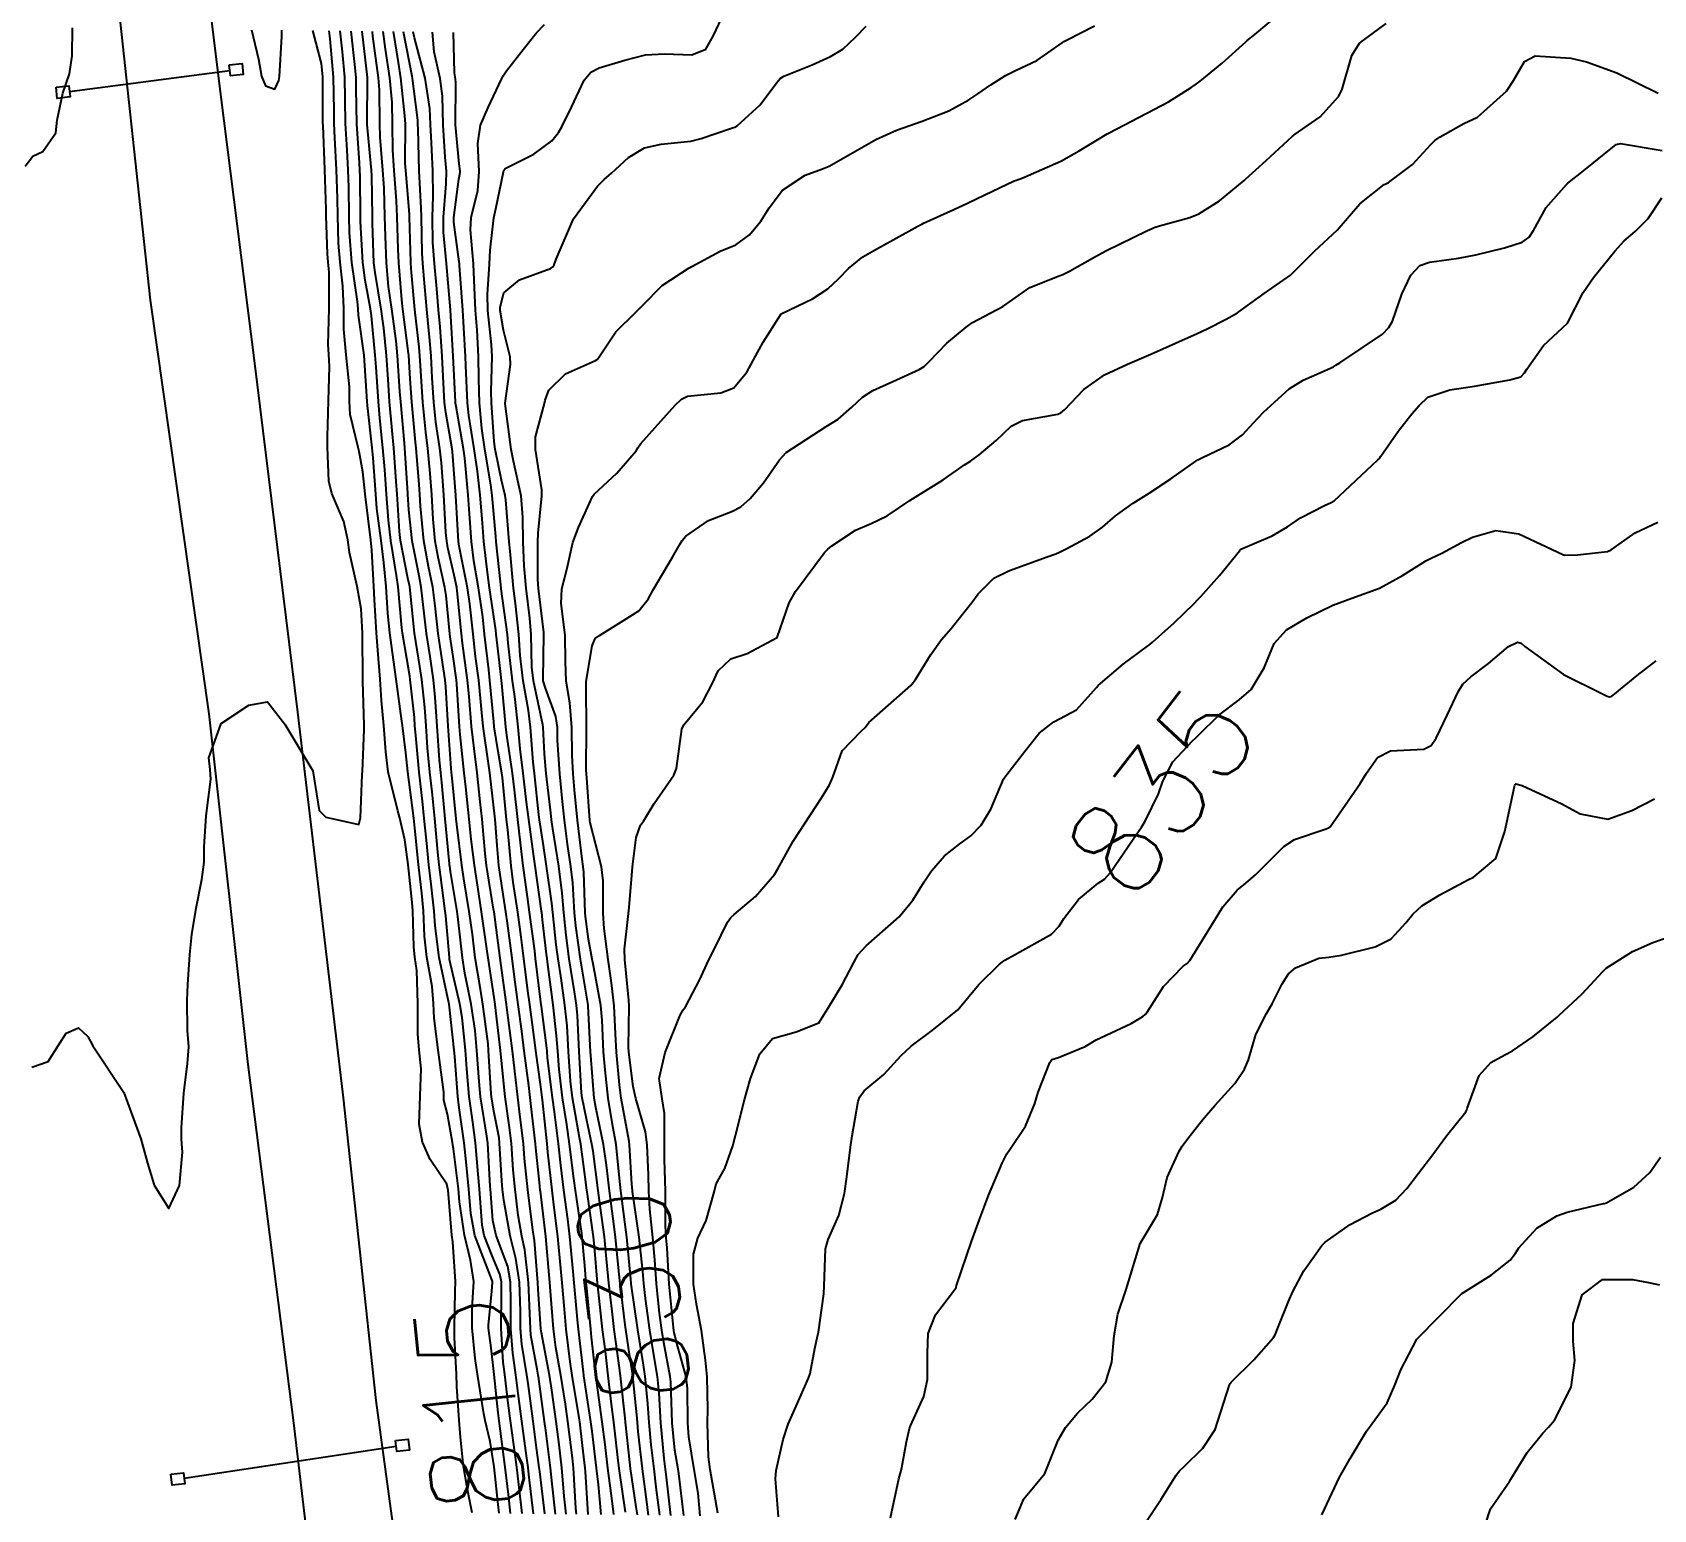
# Model space of a CAD drawing. Header units: metres. Extents: x 307586 to 320046, y 7427249 to 7434250.
# Drawn here: x 319367.6 to 319437.7, y 7427897.1 to 7427961 of the extents above; entities that cross this region are included whole.
import ezdxf
from ezdxf.enums import TextEntityAlignment as Align

# ---------------------------------------------------------------- set-up
doc = ezdxf.new("R2010")
doc.units = ezdxf.units.M
doc.header["$MEASUREMENT"] = 0
for name, color, linetype in [('Cotas', 45, 'Continuous'), ('Curvas de Nivel 1m', 11, 'Continuous'), ('Curvas de Nivel 5m', 15, 'Continuous'), ('Linha Férrea', 20, 'Continuous'), ('Portico', 45, 'Continuous')]:
    doc.layers.add(name, color=color, linetype=linetype)
doc.styles.add('Style-STANDARD', font='STANDARD.shx')

msp = doc.modelspace()

# ---------------------------------------------------------------- linework, layer by layer
at = {"layer": 'Curvas de Nivel 1m', "flags": 128}
for points, elevation in [([(319367.332, 7427955.208), (319367.657, 7427955.639), (319368.092, 7427955.832), (319368.657, 7427956.642), (319368.713, 7427957.194), (319368.958, 7427958.358), (319369.243, 7427959.189), (319369.364, 7427959.969), (319369.381, 7427961.188)], 813), ([(319367.619, 7427916.247), (319368.329, 7427916.486), (319368.776, 7427917.189), (319369.107, 7427917.717), (319369.641, 7427917.94), (319370.034, 7427917.571), (319370.257, 7427917.171), (319371.603, 7427915.15), (319372.326, 7427913.143), (319372.614, 7427912.093), (319372.901, 7427911.137), (319373.543, 7427910.13), (319373.997, 7427911.123), (319374.126, 7427912.57), (319374.089, 7427913.122), (319374.082, 7427913.617), (319374.192, 7427915.121), (319374.342, 7427916.4), (319374.399, 7427917.119), (319374.355, 7427917.834), (319374.332, 7427919.12), (319374.359, 7427919.815), (319374.446, 7427921.118), (319374.54, 7427921.972), (319374.721, 7427923.115), (319374.968, 7427924.364), (319375.065, 7427925.11), (319375.073, 7427925.77), (319375.153, 7427927.109), (319375.352, 7427928.689), (319375.335, 7427929.107), (319375.273, 7427929.615), (319375.803, 7427931.1), (319377.003, 7427931.896), (319377.813, 7427932.045), (319378.554, 7427931.072), (319379.773, 7427929.06), (319380.047, 7427927.346), (319380.335, 7427927.051), (319381.749, 7427926.738), (319381.819, 7427926.962), (319381.825, 7427927.029), (319381.9, 7427928.901), (319381.908, 7427929.029), (319381.981, 7427930.847), (319381.983, 7427931.028), (319381.925, 7427932.926), (319381.924, 7427933.029), (319381.912, 7427934.959), (319381.913, 7427935.029), (319381.858, 7427936.055), (319381.713, 7427936.874), (319381.681, 7427937.033), (319381.352, 7427938.502), (319381.274, 7427939.039), (319381.108, 7427939.839), (319380.588, 7427941.05), (319380.462, 7427941.585), (319380.404, 7427943.053), (319380.396, 7427943.502), (319380.441, 7427945.053), (319380.492, 7427946.545), (319380.46, 7427947.053), (319380.435, 7427947.492), (319380.475, 7427949.053), (319380.469, 7427950.621), (319380.432, 7427951.054), (319380.403, 7427951.411), (319380.348, 7427953.056), (319380.34, 7427953.33), (319380.287, 7427955.057), (319380.208, 7427956.962), (319380.201, 7427957.059), (319380.202, 7427957.147), (319380.201, 7427959.059), (319380.142, 7427959.646), (319379.769, 7427961.064)], 814), ([(319377.122, 7427961.096), (319377.414, 7427959.821), (319377.543, 7427959.089), (319377.715, 7427958.671), (319378.127, 7427958.529), (319378.297, 7427958.912), (319378.325, 7427959.078), (319378.422, 7427960.815), (319378.425, 7427961.077)], 813), ([(319387.817, 7427896.954), (319387.773, 7427897.331), (319387.601, 7427898.957), (319387.429, 7427900.051), (319387.219, 7427900.962), (319387.16, 7427901.249), (319386.881, 7427902.966), (319386.79, 7427903.646), (319386.66, 7427904.968), (319386.654, 7427905.81), (319386.725, 7427906.968), (319386.59, 7427907.901), (319386.318, 7427908.972), (319386.108, 7427910.421), (319386.059, 7427910.975), (319385.848, 7427912.71), (319385.811, 7427912.978), (319385.595, 7427914.212), (319385.437, 7427914.818), (319385.43, 7427914.983), (319385.426, 7427915.162), (319385.193, 7427916.987), (319385.012, 7427918.355), (319384.987, 7427918.99), (319384.924, 7427919.731), (319384.702, 7427920.995), (319384.6, 7427921.904), (319384.548, 7427922.997), (319384.477, 7427923.765), (319384.337, 7427925.001), (319384.174, 7427926.576), (319384.132, 7427927.004), (319384.095, 7427927.344), (319383.879, 7427929.008), (319383.785, 7427929.83), (319383.645, 7427931.012), (319383.618, 7427931.198), (319383.371, 7427933.015), (319383.3, 7427933.543), (319383.099, 7427935.017), (319383.015, 7427935.859), (319382.935, 7427937.019), (319382.843, 7427938.061), (319382.715, 7427939.022), (319382.541, 7427940.397), (319382.486, 7427941.024), (319382.374, 7427942.59), (319382.336, 7427943.026), (319382.133, 7427944.857), (319382.119, 7427945.028), (319381.993, 7427947.03), (319381.741, 7427948.764), (319381.728, 7427949.034), (319381.705, 7427949.347), (319381.454, 7427951.039), (319381.356, 7427952.34), (319381.337, 7427953.041), (319381.317, 7427954.283), (319381.298, 7427955.042), (319381.25, 7427955.888), (319381.182, 7427957.044), (319381.166, 7427958.087), (319381.148, 7427959.045), (319381.048, 7427960.148), (319380.952, 7427961.048)], 816), ([(319388.312, 7427896.946), (319388.221, 7427897.768), (319388.087, 7427898.95), (319387.886, 7427900.504), (319387.824, 7427900.954), (319387.783, 7427901.291), (319387.601, 7427902.958), (319387.587, 7427903.081), (319387.474, 7427904.107), (319387.367, 7427904.961), (319387.363, 7427905.083), (319387.507, 7427906.552), (319387.535, 7427906.938), (319387.535, 7427906.96), (319387.532, 7427906.978), (319387.514, 7427907.023), (319386.777, 7427908.968), (319386.599, 7427909.918), (319386.513, 7427910.97), (319386.393, 7427912.154), (319386.305, 7427912.973), (319386.096, 7427914.477), (319386.034, 7427914.976), (319385.9, 7427916.706), (319385.88, 7427916.978), (319385.664, 7427918.969), (319385.653, 7427919.018), (319385.226, 7427920.987), (319385.061, 7427922.354), (319385.011, 7427922.99), (319384.881, 7427924.159), (319384.783, 7427924.994), (319384.675, 7427926.06), (319384.582, 7427926.998), (319384.505, 7427927.743), (319384.358, 7427929.001), (319384.215, 7427930.586), (319384.184, 7427931.004), (319384.157, 7427931.355), (319383.981, 7427933.008), (319383.962, 7427933.145), (319383.832, 7427933.914), (319383.644, 7427935.012), (319383.617, 7427935.242), (319383.454, 7427937.014), (319383.39, 7427937.503), (319383.144, 7427939.017), (319383.032, 7427939.893), (319382.947, 7427941.02), (319382.876, 7427942.078), (319382.799, 7427943.021), (319382.667, 7427944.311), (319382.604, 7427945.024), (319382.505, 7427946.505), (319382.465, 7427947.025), (319382.304, 7427948.733), (319382.261, 7427949.028), (319382.032, 7427950.274), (319381.928, 7427951.032), (319381.832, 7427952.805), (319381.828, 7427953.034), (319381.807, 7427954.761), (319381.803, 7427955.034), (319381.782, 7427955.34), (319381.672, 7427957.037), (319381.647, 7427958.556), (319381.638, 7427959.037), (319381.586, 7427959.593), (319381.428, 7427961.041)], 817), ([(319388.811, 7427896.939), (319388.667, 7427898.203), (319388.581, 7427898.942), (319388.455, 7427899.917), (319388.312, 7427900.947), (319388.219, 7427901.716), (319388.067, 7427902.951), (319388, 7427903.484), (319387.907, 7427904.954), (319387.928, 7427906.533), (319387.927, 7427906.954), (319387.859, 7427907.297), (319387.524, 7427908.086), (319387.177, 7427908.964), (319387.094, 7427909.41), (319386.975, 7427910.966), (319386.921, 7427911.615), (319386.806, 7427912.968), (319386.69, 7427913.871), (319386.532, 7427914.971), (319386.428, 7427916.165), (319386.367, 7427916.973), (319386.225, 7427918.397), (319386.129, 7427918.975), (319385.682, 7427920.904), (319385.669, 7427920.98), (319385.511, 7427922.793), (319385.491, 7427922.983), (319385.284, 7427924.552), (319385.229, 7427924.987), (319385.175, 7427925.544), (319385.035, 7427926.991), (319384.92, 7427928.148), (319384.828, 7427928.994), (319384.73, 7427930.055), (319384.665, 7427930.997), (319384.603, 7427931.79), (319384.477, 7427933), (319384.395, 7427933.568), (319384.169, 7427935.005), (319384.135, 7427935.293), (319383.955, 7427937.009), (319383.944, 7427937.08), (319383.877, 7427937.384), (319383.562, 7427939.013), (319383.514, 7427939.398), (319383.411, 7427941.015), (319383.375, 7427941.569), (319383.269, 7427943.017), (319383.202, 7427943.766), (319383.088, 7427945.019), (319383.02, 7427945.977), (319382.946, 7427947.02), (319382.835, 7427948.192), (319382.721, 7427949.023), (319382.455, 7427950.607), (319382.41, 7427951.026), (319382.351, 7427952.736), (319382.345, 7427953.027), (319382.315, 7427954.794), (319382.3, 7427955.028), (319382.113, 7427957.008), (319382.111, 7427957.03), (319382.131, 7427959.028), (319381.905, 7427961.034)], 818), ([(319389.31, 7427896.931), (319389.108, 7427898.632), (319389.073, 7427898.935), (319389.019, 7427899.336), (319388.8, 7427900.94), (319388.65, 7427902.137), (319388.541, 7427902.944), (319388.407, 7427903.881), (319388.328, 7427904.947), (319388.333, 7427906.115), (319388.317, 7427906.948), (319388.191, 7427907.621), (319387.689, 7427908.958), (319387.543, 7427909.618), (319387.446, 7427910.961), (319387.438, 7427911.087), (319387.326, 7427912.963), (319387.293, 7427913.255), (319387.019, 7427914.966), (319386.953, 7427915.627), (319386.864, 7427916.968), (319386.784, 7427917.826), (319386.614, 7427918.97), (319386.342, 7427920.304), (319386.232, 7427920.975), (319386.047, 7427922.629), (319386.001, 7427922.977), (319385.72, 7427924.696), (319385.685, 7427924.943), (319385.678, 7427924.981), (319385.676, 7427925.029), (319385.488, 7427926.984), (319385.338, 7427928.556), (319385.296, 7427928.987), (319385.245, 7427929.524), (319385.141, 7427930.99), (319385.059, 7427932.235), (319384.98, 7427932.993), (319384.833, 7427933.995), (319384.685, 7427934.997), (319384.598, 7427935.743), (319384.45, 7427937.001), (319384.359, 7427937.484), (319384.06, 7427939.007), (319383.913, 7427940.343), (319383.876, 7427941.01), (319383.871, 7427941.063), (319383.744, 7427943.012), (319383.729, 7427943.228), (319383.565, 7427945.014), (319383.533, 7427945.451), (319383.427, 7427947.016), (319383.367, 7427947.649), (319383.186, 7427949.018), (319383.044, 7427950.004), (319382.949, 7427951.021), (319382.903, 7427952.173), (319382.882, 7427953.022), (319382.845, 7427954.252), (319382.791, 7427955.023), (319382.678, 7427956.45), (319382.659, 7427957.025), (319382.65, 7427958.503), (319382.608, 7427959.025), (319382.361, 7427960.827), (319382.343, 7427961.028)], 819), ([(319390.265, 7427896.921), (319390.11, 7427898.219), (319390.038, 7427898.924), (319389.835, 7427900.528), (319389.782, 7427900.927), (319389.524, 7427902.868), (319389.514, 7427902.929), (319389.465, 7427903.183), (319389.198, 7427904.652), (319389.171, 7427904.935), (319389.166, 7427905.257), (319389.097, 7427906.936), (319388.934, 7427908.346), (319388.806, 7427908.941), (319388.643, 7427909.847), (319388.519, 7427910.946), (319388.434, 7427911.81), (319388.353, 7427912.948), (319388.271, 7427913.631), (319388.079, 7427914.953), (319387.907, 7427916.678), (319387.883, 7427916.958), (319387.653, 7427918.94), (319387.646, 7427918.96), (319387.341, 7427920.963), (319387.286, 7427921.365), (319387.065, 7427922.966), (319386.944, 7427923.735), (319386.751, 7427924.97), (319386.609, 7427926.102), (319386.524, 7427926.972), (319386.382, 7427928.358), (319386.317, 7427928.975), (319386.144, 7427930.631), (319386.111, 7427930.977), (319385.998, 7427932.802), (319385.983, 7427932.978), (319385.833, 7427933.993), (319385.704, 7427934.844), (319385.685, 7427934.982), (319385.526, 7427936.643), (319385.472, 7427936.986), (319385.19, 7427938.295), (319385.063, 7427938.992), (319384.97, 7427939.931), (319384.908, 7427940.995), (319384.844, 7427941.908), (319384.74, 7427942.998), (319384.653, 7427943.703), (319384.523, 7427945.002), (319384.418, 7427946.572), (319384.395, 7427947.004), (319384.364, 7427947.372), (319384.18, 7427949.007), (319384.037, 7427950.599), (319384.006, 7427951.01), (319384.003, 7427951.051), (319383.953, 7427953.011), (319383.946, 7427953.13), (319383.782, 7427955.013), (319383.764, 7427955.337), (319383.767, 7427957.013), (319383.748, 7427957.382), (319383.578, 7427959.016), (319383.477, 7427959.683), (319383.26, 7427961.019)], 821), ([(319390.722, 7427896.917), (319390.628, 7427897.69), (319390.526, 7427898.919), (319390.415, 7427899.933), (319390.286, 7427900.922), (319390.104, 7427902.276), (319389.998, 7427902.925), (319389.649, 7427904.76), (319389.628, 7427904.929), (319389.509, 7427906.644), (319389.494, 7427906.93), (319389.352, 7427908.754), (319389.321, 7427908.933), (319389.273, 7427909.198), (319389.063, 7427910.937), (319388.924, 7427912.288), (319388.868, 7427912.941), (319388.737, 7427914.085), (319388.623, 7427914.945), (319388.497, 7427916.07), (319388.397, 7427916.952), (319388.219, 7427918.382), (319388.146, 7427918.955), (319387.901, 7427920.737), (319387.872, 7427920.958), (319387.696, 7427922.288), (319387.603, 7427922.961), (319387.585, 7427923.08), (319387.278, 7427924.964), (319387.217, 7427925.479), (319387.083, 7427926.967), (319387.008, 7427927.72), (319386.874, 7427928.969), (319386.744, 7427930.015), (319386.633, 7427930.972), (319386.523, 7427932.265), (319386.456, 7427932.974), (319386.236, 7427934.579), (319386.19, 7427934.977), (319386.009, 7427936.841), (319385.989, 7427936.979), (319385.878, 7427937.509), (319385.609, 7427938.704), (319385.559, 7427938.985), (319385.521, 7427939.364), (319385.424, 7427940.987), (319385.328, 7427942.38), (319385.26, 7427942.99), (319385.089, 7427944.127), (319384.996, 7427944.995), (319384.926, 7427946.048), (319384.877, 7427946.997), (319384.817, 7427947.813), (319384.695, 7427949), (319384.568, 7427950.469), (319384.521, 7427951.003), (319384.49, 7427951.446), (319384.462, 7427953.004), (319384.452, 7427953.389), (319384.368, 7427955.006), (319384.319, 7427956.798), (319384.312, 7427957.007), (319384.3, 7427957.192), (319384.128, 7427958.541), (319384.07, 7427959.011), (319384.058, 7427959.087), (319383.69, 7427961.015)], 822), ([(319391.169, 7427896.912), (319391.138, 7427897.17), (319391.03, 7427898.914), (319390.988, 7427899.345), (319390.796, 7427900.916), (319390.692, 7427901.676), (319390.486, 7427902.92), (319390.277, 7427904.12), (319390.176, 7427904.923), (319390.06, 7427906.369), (319390.014, 7427906.925), (319389.872, 7427908.584), (319389.837, 7427908.927), (319389.607, 7427910.885), (319389.598, 7427910.93), (319389.566, 7427911.256), (319389.406, 7427912.757), (319389.389, 7427912.933), (319389.209, 7427914.546), (319389.162, 7427914.937), (319389.099, 7427915.449), (319388.906, 7427916.947), (319388.797, 7427917.793), (319388.645, 7427918.95), (319388.484, 7427920.139), (319388.379, 7427920.953), (319388.185, 7427922.468), (319388.116, 7427922.956), (319387.817, 7427924.864), (319387.803, 7427924.959), (319387.736, 7427925.822), (319387.645, 7427926.961), (319387.632, 7427927.084), (319387.423, 7427928.964), (319387.368, 7427929.375), (319387.132, 7427930.967), (319387.054, 7427931.724), (319386.937, 7427932.969), (319386.807, 7427933.996), (319386.694, 7427934.971), (319386.555, 7427936.28), (319386.449, 7427936.974), (319386.097, 7427938.771), (319386.069, 7427938.978), (319385.956, 7427940.946), (319385.952, 7427940.98), (319385.927, 7427941.339), (319385.812, 7427942.853), (319385.796, 7427942.982), (319385.519, 7427944.547), (319385.463, 7427944.987), (319385.432, 7427945.527), (319385.358, 7427946.99), (319385.274, 7427948.259), (319385.206, 7427948.992), (319385.128, 7427949.892), (319385.034, 7427950.995), (319384.957, 7427951.901), (319384.946, 7427952.997), (319384.973, 7427953.898), (319384.953, 7427954.997), (319384.893, 7427956.207), (319384.855, 7427956.999), (319384.819, 7427957.698), (319384.625, 7427959.003), (319384.159, 7427960.75), (319384.101, 7427961.011)], 823), ([(319391.676, 7427896.907), (319391.557, 7427898.763), (319391.542, 7427898.909), (319391.427, 7427899.882), (319391.304, 7427900.911), (319391.28, 7427901.076), (319390.981, 7427902.915), (319390.886, 7427903.499), (319390.722, 7427904.918), (319390.642, 7427905.772), (319390.544, 7427906.92), (319390.447, 7427907.997), (319390.359, 7427908.922), (319390.193, 7427910.284), (319390.115, 7427910.924), (319389.934, 7427912.572), (319389.893, 7427912.927), (319389.699, 7427914.832), (319389.687, 7427914.929), (319389.611, 7427915.501), (319389.414, 7427916.942), (319389.378, 7427917.2), (319389.145, 7427918.945), (319389.065, 7427919.543), (319388.889, 7427920.948), (319388.771, 7427921.87), (319388.625, 7427922.951), (319388.431, 7427924.238), (319388.337, 7427924.954), (319388.191, 7427926.511), (319388.146, 7427926.956), (319387.962, 7427928.767), (319387.938, 7427928.958), (319387.787, 7427929.893), (319387.614, 7427930.962), (319387.588, 7427931.18), (319387.423, 7427932.964), (319387.373, 7427933.419), (319387.195, 7427934.966), (319387.11, 7427935.711), (319386.924, 7427936.969), (319386.726, 7427938.13), (319386.621, 7427938.973), (319386.523, 7427940.364), (319386.48, 7427940.974), (319386.333, 7427942.582), (319386.28, 7427942.977), (319385.961, 7427944.808), (319385.937, 7427944.955), (319385.934, 7427944.98), (319385.932, 7427945.012), (319385.838, 7427946.982), (319385.739, 7427948.713), (319385.714, 7427948.984), (319385.689, 7427949.314), (319385.547, 7427950.987), (319385.413, 7427952.346), (319385.414, 7427952.99), (319385.528, 7427954.439), (319385.539, 7427954.988), (319385.494, 7427955.587), (319385.395, 7427956.991), (319385.367, 7427958.233), (319385.276, 7427958.993), (319385.009, 7427960.138), (319384.936, 7427960.998)], 824), ([(319392.78, 7427896.896), (319392.691, 7427897.606), (319392.523, 7427898.899), (319392.4, 7427899.928), (319392.281, 7427900.902), (319392.091, 7427902.269), (319392.008, 7427902.905), (319391.819, 7427904.567), (319391.78, 7427904.907), (319391.594, 7427906.827), (319391.586, 7427906.909), (319391.521, 7427907.673), (319391.409, 7427908.911), (319391.393, 7427909.053), (319391.123, 7427910.914), (319391.055, 7427911.428), (319390.871, 7427912.917), (319390.753, 7427913.757), (319390.567, 7427914.92), (319390.413, 7427916.137), (319390.359, 7427916.929), (319390.309, 7427917.599), (319390.156, 7427918.932), (319389.932, 7427920.684), (319389.892, 7427920.937), (319389.87, 7427921.122), (319389.7, 7427922.619), (319389.661, 7427922.94), (319389.655, 7427922.989), (319389.373, 7427924.943), (319389.316, 7427925.357), (319389.101, 7427926.947), (319389.012, 7427927.696), (319388.865, 7427928.949), (319388.736, 7427930.004), (319388.644, 7427930.952), (319388.494, 7427932.276), (319388.399, 7427932.954), (319388.216, 7427934.579), (319388.178, 7427934.957), (319387.909, 7427936.923), (319387.907, 7427936.96), (319387.876, 7427937.23), (319387.698, 7427938.962), (319387.677, 7427939.181), (319387.522, 7427940.964), (319387.465, 7427941.427), (319387.2, 7427942.967), (319387.069, 7427943.851), (319386.973, 7427944.97), (319386.942, 7427946.007), (319386.93, 7427946.971), (319386.873, 7427948.103), (319386.793, 7427948.972), (319386.741, 7427950.265), (319386.718, 7427950.973), (319386.588, 7427952.445), (319386.612, 7427952.975), (319386.898, 7427954.148), (319386.962, 7427954.971), (319386.898, 7427956.175), (319387.015, 7427956.971), (319387.347, 7427957.742), (319387.918, 7427958.962), (319387.989, 7427959.107), (319388.138, 7427959.323), (319388.856, 7427960.25), (319389.424, 7427960.947), (319389.786, 7427961.324)], 826), ([(319393.291, 7427896.994), (319393.006, 7427898.894), (319392.949, 7427899.365), (319392.781, 7427900.897), (319392.685, 7427901.664), (319392.541, 7427902.899), (319392.414, 7427903.96), (319392.296, 7427904.902), (319392.148, 7427906.259), (319392.081, 7427906.904), (319391.939, 7427908.495), (319391.895, 7427908.906), (319391.623, 7427910.848), (319391.616, 7427910.909), (319391.566, 7427911.266), (319391.351, 7427912.912), (319391.303, 7427913.195), (319390.993, 7427914.916), (319390.903, 7427915.632), (319390.823, 7427916.922), (319390.756, 7427918.035), (319390.66, 7427918.925), (319390.504, 7427920.093), (319390.373, 7427920.93), (319390.294, 7427921.536), (319390.146, 7427922.933), (319390.104, 7427923.331), (319389.875, 7427924.938), (319389.736, 7427925.826), (319389.568, 7427926.942), (319389.541, 7427927.156), (319389.344, 7427928.944), (319389.293, 7427929.432), (319389.18, 7427930.946), (319389.088, 7427931.669), (319388.859, 7427932.95), (319388.737, 7427934.048), (319388.678, 7427934.952), (319388.529, 7427936.287), (319388.447, 7427936.954), (319388.295, 7427938.55), (319388.26, 7427938.956), (319388.106, 7427940.772), (319388.079, 7427940.958), (319387.93, 7427941.623), (319387.657, 7427942.963), (319387.609, 7427943.3), (319387.49, 7427944.965), (319387.478, 7427945.457), (319387.514, 7427946.965), (319387.49, 7427947.474), (319387.337, 7427948.967), (319387.324, 7427949.666), (319387.411, 7427950.966), (319387.44, 7427951.575), (319387.588, 7427952.965), (319387.672, 7427953.359), (319388.017, 7427954.961), (319388.031, 7427955.013), (319388.085, 7427955.102), (319389.329, 7427955.713), (319390.103, 7427956.294), (319390.387, 7427956.657), (319390.542, 7427956.934), (319390.947, 7427957.754), (319391.501, 7427958.919), (319391.787, 7427959.266), (319392.141, 7427959.457), (319393.263, 7427959.781), (319394.15, 7427960.015), (319394.965, 7427960.064), (319396.15, 7427960.015), (319396.753, 7427960.255), (319397.095, 7427960.851), (319397.435, 7427961.583)], 827), ([(319393.797, 7427896.884), (319393.748, 7427897.237), (319393.504, 7427898.889), (319393.423, 7427899.571), (319393.288, 7427900.892), (319393.269, 7427901.067), (319393.072, 7427902.894), (319393.015, 7427903.347), (319392.802, 7427904.897), (319392.703, 7427905.689), (319392.57, 7427906.899), (319392.466, 7427907.958), (319392.372, 7427908.902), (319392.191, 7427910.266), (319392.107, 7427910.905), (319391.883, 7427912.604), (319391.834, 7427912.907), (319391.594, 7427914.005), (319391.409, 7427914.912), (319391.381, 7427915.138), (319391.289, 7427916.915), (319391.207, 7427918.475), (319391.166, 7427918.917), (319391.082, 7427919.498), (319390.855, 7427920.922), (319390.714, 7427921.945), (319390.618, 7427922.926), (319390.55, 7427923.766), (319390.401, 7427924.93), (319390.14, 7427926.541), (319390.088, 7427926.935), (319390.055, 7427927.235), (319389.857, 7427928.939), (319389.786, 7427929.792), (319389.72, 7427930.941), (319389.707, 7427931.038), (319389.305, 7427932.945), (319389.237, 7427933.537), (319389.201, 7427934.946), (319389.143, 7427935.658), (319388.984, 7427936.949), (319388.907, 7427937.925), (319388.861, 7427938.95), (319388.841, 7427940.019), (319388.78, 7427940.951), (319388.449, 7427942.444), (319388.337, 7427942.956), (319388.092, 7427944.828), (319388.087, 7427944.959), (319388.315, 7427946.63), (319388.299, 7427946.957), (319388.004, 7427948.108), (319387.869, 7427948.961), (319387.869, 7427949.108), (319388.024, 7427949.723), (319388.698, 7427950.289), (319390.04, 7427950.774), (319390.137, 7427950.843), (319390.199, 7427950.938), (319390.282, 7427951.173), (319391.038, 7427952.925), (319392.077, 7427954.336), (319392.368, 7427954.619), (319392.678, 7427954.904), (319393.412, 7427955.578), (319394.1, 7427956), (319394.824, 7427956.157), (319396.104, 7427956.283), (319396.559, 7427956.403), (319397.867, 7427956.842), (319398.05, 7427956.904), (319398.114, 7427956.939), (319399.106, 7427957.847), (319399.831, 7427958.823), (319399.967, 7427958.99), (319400.137, 7427959.086), (319401.357, 7427959.589), (319402.15, 7427959.944), (319402.684, 7427960.256), (319403.23, 7427960.779), (319403.69, 7427961.252)], 828), ([(319394.284, 7427896.877), (319394.18, 7427897.657), (319394.019, 7427898.881), (319393.831, 7427900.491), (319393.799, 7427900.885), (319393.77, 7427901.209), (319393.603, 7427902.888), (319393.588, 7427903.012), (319393.471, 7427903.734), (319393.299, 7427904.892), (319393.27, 7427905.108), (319393.053, 7427906.895), (319392.998, 7427907.416), (319392.854, 7427908.897), (319392.755, 7427909.687), (319392.595, 7427910.9), (319392.463, 7427912.012), (319392.339, 7427912.902), (319392, 7427914.505), (319391.931, 7427914.907), (319391.786, 7427916.753), (319391.777, 7427916.909), (319391.675, 7427918.887), (319391.673, 7427918.91), (319391.654, 7427919.013), (319391.336, 7427920.915), (319391.132, 7427922.353), (319391.08, 7427922.919), (319391.008, 7427924.212), (319390.926, 7427924.922), (319390.779, 7427925.883), (319390.648, 7427926.927), (319390.565, 7427927.732), (319390.447, 7427928.93), (319390.349, 7427930.377), (319390.339, 7427930.932), (319390.279, 7427931.404), (319389.82, 7427932.626), (319389.732, 7427932.941), (319389.721, 7427933.044), (319389.751, 7427934.941), (319389.748, 7427935.037), (319389.519, 7427936.944), (319389.498, 7427937.322), (319389.488, 7427938.944), (319389.508, 7427939.335), (319389.663, 7427940.943), (319389.661, 7427941.207), (319389.396, 7427942.945), (319389.4, 7427943.494), (319389.776, 7427944.942), (319389.819, 7427945.087), (319389.972, 7427945.515), (319390.685, 7427946.227), (319391.991, 7427946.793), (319392.062, 7427946.839), (319392.117, 7427946.909), (319392.87, 7427948.036), (319393.731, 7427948.893), (319393.878, 7427949.028), (319394.017, 7427949.182), (319394.866, 7427950.041), (319396.042, 7427950.798), (319396.084, 7427950.817), (319396.157, 7427950.859), (319397.374, 7427951.522), (319398.052, 7427951.795), (319398.652, 7427952.239), (319399.133, 7427952.829), (319399.496, 7427953.399), (319400.076, 7427954.165), (319401.052, 7427954.805), (319401.796, 7427955.086), (319402.089, 7427955.208), (319403.105, 7427955.772), (319404.107, 7427956.354), (319405.002, 7427956.757), (319406.117, 7427957.142), (319407.259, 7427957.591), (319408.126, 7427958.07), (319408.514, 7427958.331), (319409.078, 7427958.711), (319409.718, 7427959.125), (319410.142, 7427959.333), (319411.063, 7427959.772), (319412.161, 7427960.533), (319412.24, 7427960.591), (319412.375, 7427960.668), (319413.56, 7427961.265)], 829), ([(319395.246, 7427896.862), (319395.059, 7427898.515), (319395.016, 7427898.866), (319394.962, 7427899.324), (319394.812, 7427900.869), (319394.738, 7427902.153), (319394.668, 7427902.872), (319394.495, 7427903.896), (319394.336, 7427904.877), (319394.145, 7427906.239), (319394.08, 7427906.881), (319394.037, 7427907.401), (319393.873, 7427908.885), (319393.585, 7427910.867), (319393.584, 7427910.89), (319393.583, 7427910.909), (319393.566, 7427911.181), (319393.459, 7427912.891), (319393.441, 7427913.034), (319393.101, 7427914.895), (319393.025, 7427915.483), (319392.889, 7427916.897), (319392.853, 7427917.685), (319392.801, 7427918.899), (319392.684, 7427919.883), (319392.529, 7427920.902), (319392.357, 7427922.243), (319392.326, 7427922.904), (319392.318, 7427924.303), (319392.253, 7427924.905), (319391.751, 7427926.803), (319391.737, 7427926.91), (319391.609, 7427928.75), (319391.595, 7427928.913), (319391.587, 7427929.102), (319391.602, 7427930.913), (319391.579, 7427932.673), (319391.586, 7427932.914), (319391.838, 7427934.454), (319391.969, 7427934.782), (319392.165, 7427934.907), (319393.195, 7427935.554), (319393.859, 7427935.97), (319394.267, 7427936.484), (319394.479, 7427936.881), (319395.32, 7427938.301), (319395.648, 7427938.864), (319395.742, 7427939.016), (319395.898, 7427939.198), (319396.88, 7427939.878), (319397.915, 7427940.28), (319398.278, 7427940.476), (319398.67, 7427940.833), (319399.25, 7427941.507), (319399.94, 7427942.505), (319400.225, 7427942.816), (319401.954, 7427943.941), (319402.479, 7427944.264), (319403.076, 7427944.779), (319403.537, 7427945.207), (319403.974, 7427945.499), (319404.841, 7427945.896), (319405.988, 7427946.402), (319406.193, 7427946.535), (319406.406, 7427946.736), (319407.184, 7427947.546), (319408.008, 7427948.243), (319408.292, 7427948.436), (319408.806, 7427948.712), (319409.596, 7427949.128), (319410.024, 7427949.442), (319410.769, 7427949.952), (319412.04, 7427950.463), (319412.188, 7427950.521), (319412.478, 7427950.666), (319413.477, 7427951.228), (319414.052, 7427951.534), (319415.851, 7427952.414), (319416.062, 7427952.512), (319416.138, 7427952.543), (319416.379, 7427952.617), (319417.686, 7427952.986), (319418.071, 7427953.137), (319418.97, 7427953.701), (319420.031, 7427954.581), (319420.062, 7427954.611), (319420.093, 7427954.636), (319420.986, 7427955.451), (319422.112, 7427956.483), (319422.148, 7427956.514), (319422.194, 7427956.549), (319423.32, 7427957.339), (319424.13, 7427958.23), (319424.264, 7427958.528), (319424.687, 7427959.99), (319425.025, 7427960.517), (319426.172, 7427961.368)], 831), ([(319395.812, 7427896.856), (319395.59, 7427898.679), (319395.559, 7427898.859), (319395.425, 7427899.677), (319395.307, 7427900.862), (319395.238, 7427902.641), (319395.219, 7427902.864), (319394.944, 7427904.334), (319394.853, 7427904.869), (319394.754, 7427905.611), (319394.63, 7427906.873), (319394.558, 7427907.909), (319394.463, 7427908.876), (319394.33, 7427910.099), (319394.299, 7427910.879), (319394.278, 7427911.588), (319394.217, 7427912.88), (319394.152, 7427913.445), (319393.727, 7427914.888), (319393.611, 7427915.404), (319393.43, 7427916.892), (319393.42, 7427917.107), (319393.44, 7427918.892), (319393.428, 7427919.121), (319393.252, 7427920.894), (319393.238, 7427921.344), (319393.419, 7427922.893), (319393.447, 7427923.152), (319393.591, 7427924.891), (319393.601, 7427925.015), (319393.742, 7427926.174), (319393.928, 7427926.709), (319394.063, 7427926.885), (319394.52, 7427927.638), (319395.38, 7427928.866), (319395.489, 7427929.153), (319395.718, 7427930.861), (319395.805, 7427931.051), (319396.628, 7427932.039), (319397.041, 7427932.848), (319397.296, 7427933.378), (319397.833, 7427933.895), (319398.545, 7427934.124), (319399.843, 7427934.82), (319400.365, 7427936.313), (319400.628, 7427936.809), (319401.89, 7427938.495), (319402.033, 7427938.647), (319402.211, 7427938.787), (319403.222, 7427939.458), (319403.908, 7427939.75), (319404.592, 7427940.08), (319405.575, 7427940.745), (319405.925, 7427940.963), (319407.024, 7427941.637), (319407.939, 7427942.28), (319408.205, 7427942.452), (319408.579, 7427942.714), (319409.314, 7427943.341), (319409.962, 7427943.953), (319410.452, 7427944.206), (319411.97, 7427944.472), (319412.109, 7427944.53), (319412.265, 7427944.667), (319413.094, 7427945.547), (319413.988, 7427946.172), (319414.983, 7427946.635), (319415.997, 7427947.073), (319417.067, 7427947.544), (319418.007, 7427947.965), (319418.431, 7427948.173), (319419.26, 7427948.588), (319419.742, 7427948.858), (319420.02, 7427949.054), (319420.897, 7427949.7), (319422.042, 7427950.493), (319422.07, 7427950.523), (319422.096, 7427950.549), (319423.07, 7427951.522), (319424.062, 7427952.447), (319424.134, 7427952.529), (319425.029, 7427953.566), (319426.092, 7427954.406), (319426.152, 7427954.439), (319426.268, 7427954.498), (319427.308, 7427955.28), (319428.11, 7427956.14), (319428.283, 7427956.306), (319428.508, 7427956.476), (319429.536, 7427957.048), (319430.122, 7427957.325), (319431.381, 7427958.441), (319431.671, 7427958.906), (319432.152, 7427959.728), (319432.611, 7427959.971), (319434.155, 7427959.868), (319434.834, 7427959.719), (319436.146, 7427959.241), (319437.93, 7427958.362)], 832), ([(319396.506, 7427896.849), (319396.429, 7427897.824), (319396.25, 7427898.852), (319396.025, 7427900.263), (319395.978, 7427900.855), (319395.971, 7427902.342), (319395.911, 7427902.856), (319395.478, 7427904.404), (319395.389, 7427904.768), (319395.375, 7427904.862), (319395.357, 7427904.99), (319395.18, 7427906.865), (319395.088, 7427908.426), (319395.05, 7427908.867), (319395.01, 7427909.399), (319395.014, 7427910.868), (319394.976, 7427912.268), (319394.97, 7427912.869), (319394.965, 7427914.238), (319394.867, 7427914.871), (319394.743, 7427915.746), (319394.995, 7427916.87), (319395.649, 7427918.497), (319395.782, 7427918.728), (319395.877, 7427918.858), (319396.493, 7427920.029), (319396.878, 7427920.848), (319397.148, 7427921.386), (319397.7, 7427922.516), (319397.832, 7427922.708), (319397.987, 7427922.837), (319398.91, 7427923.629), (319399.72, 7427924.566), (319399.871, 7427924.818), (319400.54, 7427926.009), (319401.055, 7427926.8), (319401.764, 7427927.894), (319402.11, 7427928.446), (319402.246, 7427928.785), (319402.653, 7427929.919), (319403.467, 7427930.773), (319403.64, 7427930.936), (319403.807, 7427931.144), (319405.62, 7427932.743), (319405.825, 7427932.998), (319406.489, 7427934.081), (319406.947, 7427934.729), (319407.359, 7427935.216), (319407.86, 7427935.831), (319408.254, 7427936.329), (319408.529, 7427936.713), (319409.205, 7427937.381), (319409.883, 7427937.713), (319411.52, 7427938.307), (319411.891, 7427938.444), (319412.047, 7427938.513), (319412.365, 7427938.665), (319413.36, 7427939.197), (319413.907, 7427939.597), (319414.475, 7427940.081), (319415.238, 7427940.63), (319415.927, 7427941.063), (319416.864, 7427941.68), (319417.941, 7427942.452), (319418.033, 7427942.508), (319418.237, 7427942.597), (319419.387, 7427943.15), (319419.958, 7427943.584), (319420.434, 7427944.105), (319420.871, 7427944.567), (319421.983, 7427945.574), (319422.578, 7427945.953), (319423.888, 7427946.531), (319423.958, 7427946.566), (319423.994, 7427946.591), (319424.167, 7427946.7), (319426.007, 7427947.944), (319426.284, 7427948.224), (319426.441, 7427948.496), (319426.855, 7427949.667), (319427.245, 7427950.488), (319427.627, 7427950.905), (319428.049, 7427951.056), (319429.296, 7427951.222), (319430.052, 7427951.374), (319431.291, 7427951.677), (319432.058, 7427951.915), (319432.353, 7427952.134), (319432.539, 7427952.425), (319433.084, 7427953.414), (319433.967, 7427954.411), (319434.033, 7427954.471), (319434.094, 7427954.523), (319434.635, 7427954.938), (319436.11, 7427956.135), (319436.301, 7427956.188), (319438.108, 7427955.882)], 833), ([(319397.283, 7427896.952), (319396.947, 7427898.845), (319396.877, 7427899.39), (319396.833, 7427900.846), (319396.843, 7427901.452), (319396.823, 7427902.846), (319396.749, 7427903.568), (319396.565, 7427904.849), (319396.359, 7427905.992), (319396.229, 7427906.853), (319396.226, 7427908.152), (319396.409, 7427908.851), (319396.773, 7427909.619), (319397.122, 7427910.844), (319397.207, 7427911.203), (319397.573, 7427911.856), (319397.929, 7427912.835), (319398.037, 7427913.283), (319398.425, 7427914.828), (319398.688, 7427915.753), (319399.088, 7427916.818), (319399.64, 7427917.488), (319400.667, 7427917.776), (319401.647, 7427918.161), (319401.895, 7427918.543), (319402.033, 7427918.786), (319402.648, 7427919.8), (319403.16, 7427920.775), (319403.346, 7427921.114), (319403.69, 7427921.491), (319405.12, 7427922.749), (319405.71, 7427923.464), (319406.201, 7427924.252), (319406.518, 7427924.732), (319407.083, 7427925.376), (319407.741, 7427925.906), (319408.209, 7427926.252), (319408.669, 7427926.711), (319409.073, 7427927.393), (319409.626, 7427928.701), (319409.686, 7427928.789), (319409.776, 7427928.891), (319410.562, 7427929.918), (319411.173, 7427930.679), (319411.808, 7427931.169), (319412.779, 7427931.695), (319413.647, 7427932.652), (319413.727, 7427932.748), (319413.826, 7427932.835), (319414.807, 7427933.667), (319415.85, 7427934.441), (319415.95, 7427934.521), (319416.063, 7427934.618), (319417.009, 7427935.461), (319417.87, 7427936.287), (319418.022, 7427936.448), (319418.155, 7427936.597), (319418.964, 7427937.507), (319419.841, 7427938.581), (319419.863, 7427938.611), (319419.894, 7427938.643), (319421.245, 7427939.217), (319421.909, 7427939.608), (319422.465, 7427939.994), (319423.508, 7427940.534), (319423.801, 7427940.655), (319423.925, 7427940.736), (319425.817, 7427942.502), (319425.88, 7427942.565), (319425.945, 7427942.659), (319426.705, 7427943.75), (319427.286, 7427944.487), (319427.601, 7427944.859), (319427.98, 7427945.207), (319428.927, 7427945.527), (319429.985, 7427945.689), (319431.518, 7427945.967), (319431.99, 7427946.09), (319432.155, 7427946.265), (319432.25, 7427946.427), (319432.978, 7427947.445), (319434.013, 7427948.41), (319434.688, 7427949.745), (319435.142, 7427950.394), (319436.054, 7427951.526), (319436.463, 7427951.972), (319436.938, 7427952.371), (319437.492, 7427952.945), (319438.085, 7427953.839)], 834), ([(319404.744, 7427896.75), (319405.108, 7427898.443), (319405.192, 7427898.743), (319405.233, 7427898.926), (319405.432, 7427900.041), (319405.564, 7427900.616), (319405.611, 7427900.738), (319406.184, 7427902.005), (319406.337, 7427902.731), (319406.335, 7427903.871), (319406.375, 7427904.731), (319406.683, 7427905.54), (319407.511, 7427906.619), (319407.558, 7427906.674), (319407.58, 7427906.719), (319407.6, 7427906.805), (319408.24, 7427908.709), (319408.59, 7427909.661), (319408.984, 7427910.699), (319409.577, 7427912.097), (319409.77, 7427912.499), (319409.895, 7427912.687), (319410.579, 7427913.694), (319410.976, 7427914.676), (319411.121, 7427915.164), (319411.63, 7427916.45), (319411.722, 7427916.579), (319412.011, 7427916.666), (319413.158, 7427917.135), (319413.641, 7427917.423), (319415.148, 7427918.127), (319415.651, 7427918.43), (319415.757, 7427918.513), (319415.843, 7427918.618), (319416.545, 7427919.736), (319417.392, 7427920.603), (319417.563, 7427920.723), (319417.685, 7427920.857), (319418.75, 7427922.584), (319419.117, 7427923.173), (319419.723, 7427923.898), (319420.098, 7427924.204), (319420.534, 7427924.568), (319421.745, 7427925.786), (319422.21, 7427926.083), (319423.537, 7427926.532), (319423.699, 7427926.584), (319423.754, 7427926.633), (319425.048, 7427928.511), (319425.328, 7427928.959), (319425.79, 7427929.636), (319426.363, 7427929.926), (319427.796, 7427929.989), (319428.12, 7427930.155), (319428.331, 7427930.475), (319428.816, 7427931.467), (319429.28, 7427932.465), (319429.482, 7427932.81), (319429.833, 7427933.115), (319430.595, 7427933.695), (319431.462, 7427934.436), (319431.855, 7427934.619), (319432.004, 7427934.578), (319432.166, 7427934.427), (319433.835, 7427933.223), (319435.521, 7427932.385), (319435.731, 7427932.29), (319435.822, 7427932.26), (319435.923, 7427932.277), (319436.06, 7427932.378), (319437.027, 7427933.176), (319437.845, 7427933.807)], 836), ([(319410.137, 7427896.683), (319410.505, 7427897.576), (319411.413, 7427898.67), (319411.986, 7427900.113), (319412.308, 7427900.661), (319412.827, 7427901.278), (319413.455, 7427901.892), (319414.045, 7427902.641), (319414.316, 7427903.482), (319414.416, 7427904.636), (319414.57, 7427905.56), (319414.927, 7427906.629), (319415.533, 7427908.62), (319416.291, 7427909.873), (319416.505, 7427910.611), (319416.704, 7427911.476), (319417.219, 7427912.604), (319417.357, 7427912.83), (319417.591, 7427913.153), (319418.234, 7427913.96), (319418.764, 7427914.583), (319419.623, 7427915.537), (319420.042, 7427916.153), (319420.213, 7427916.564), (319420.544, 7427917.661), (319420.995, 7427918.557), (319421.238, 7427918.975), (319421.672, 7427919.839), (319421.95, 7427920.276), (319422.254, 7427920.544), (319423.265, 7427920.957), (319423.688, 7427921), (319424.247, 7427921.08), (319425.692, 7427921.439), (319426.393, 7427921.796), (319427.026, 7427922.487), (319427.329, 7427922.863), (319427.714, 7427923.219), (319428.494, 7427923.696), (319429.732, 7427924.358), (319429.794, 7427924.387), (319429.931, 7427924.448), (319430.908, 7427925.271), (319431.302, 7427926.435), (319431.72, 7427928.378), (319431.736, 7427928.431), (319431.745, 7427928.458), (319431.774, 7427928.494), (319432.045, 7427928.427), (319433.765, 7427927.63), (319434.556, 7427927.193), (319435.759, 7427926.963), (319436.797, 7427927.336), (319437.768, 7427927.846)], 837), ([(319415.806, 7427896.616), (319416.449, 7427897.563), (319417.09, 7427898.603), (319417.234, 7427898.783), (319417.418, 7427898.957), (319418.246, 7427899.773), (319418.773, 7427900.58), (319419.394, 7427902.503), (319419.424, 7427902.571), (319419.464, 7427902.618), (319420.457, 7427903.582), (319421.304, 7427904.552), (319421.372, 7427904.674), (319421.497, 7427904.998), (319421.949, 7427906.105), (319422.137, 7427906.544), (319422.619, 7427907.442), (319423.389, 7427908.531), (319423.46, 7427908.605), (319423.535, 7427908.671), (319424.622, 7427909.439), (319425.554, 7427909.933), (319425.945, 7427910.108), (319426.589, 7427910.49), (319427.06, 7427910.993), (319427.575, 7427911.652), (319428.196, 7427912.471), (319428.781, 7427913.277), (319429.611, 7427914.311), (319429.663, 7427914.398), (319429.679, 7427914.449), (319430.192, 7427915.88), (319430.69, 7427916.439), (319431.3, 7427916.769), (319431.638, 7427916.944), (319432.513, 7427917.553), (319433.567, 7427918.411), (319433.615, 7427918.449), (319433.654, 7427918.489), (319434.649, 7427919.414), (319435.54, 7427920.382), (319435.684, 7427920.517), (319436.818, 7427921.243), (319437.696, 7427921.63), (319439.703, 7427922.33)], 838), ([(319423.397, 7427896.891), (319424.152, 7427898.519), (319424.618, 7427899.319), (319425.322, 7427900.502), (319425.445, 7427900.676), (319426.221, 7427901.727), (319426.553, 7427902.489), (319426.804, 7427903.156), (319427.493, 7427904.48), (319429.448, 7427906.451), (319429.513, 7427906.502), (319430.713, 7427907.246), (319431.528, 7427907.893), (319431.758, 7427908.201), (319431.908, 7427908.426), (319432.689, 7427909.275), (319433.554, 7427909.813), (319433.994, 7427909.966), (319435.562, 7427910.346), (319435.59, 7427910.352), (319435.7, 7427910.379), (319436.886, 7427911.05), (319437.576, 7427911.685), (319438.038, 7427912.353)], 839)]:
    msp.add_lwpolyline(points, dxfattribs=dict(at, elevation=elevation))
at = {"layer": 'Curvas de Nivel 5m', "flags": 128}
for points, elevation in [([(319394.771, 7427896.869), (319394.615, 7427898.082), (319394.519, 7427898.873), (319394.395, 7427899.908), (319394.305, 7427900.877), (319394.25, 7427901.678), (319394.129, 7427902.88), (319394.042, 7427903.454), (319393.817, 7427904.885), (319393.534, 7427906.869), (319393.531, 7427906.89), (319393.53, 7427906.906), (319393.515, 7427907.071), (319393.346, 7427908.892), (319393.321, 7427909.107), (319393.087, 7427910.895), (319393.027, 7427911.437), (319392.881, 7427912.897), (319392.73, 7427913.76), (319392.531, 7427914.901), (319392.4, 7427916.123), (319392.338, 7427916.903), (319392.272, 7427918.278), (319392.216, 7427918.904), (319391.884, 7427920.704), (319391.846, 7427920.908), (319391.692, 7427921.782), (319391.55, 7427922.761), (319391.535, 7427922.913), (319391.477, 7427924.67), (319391.455, 7427924.914), (319391.405, 7427925.238), (319391.206, 7427926.918), (319391.081, 7427928.235), (319391.019, 7427928.921), (319390.974, 7427929.734), (319390.969, 7427930.923), (319390.882, 7427931.993), (319390.719, 7427932.927), (319390.692, 7427933.788), (319390.677, 7427934.927), (319390.501, 7427936.293), (319390.534, 7427936.93), (319390.769, 7427937.814), (319391.013, 7427938.923), (319391.246, 7427939.576), (319391.852, 7427940.911), (319391.924, 7427941.019), (319392.911, 7427941.923), (319393.739, 7427942.892), (319393.817, 7427943.018), (319393.946, 7427943.212), (319395.427, 7427944.868), (319395.711, 7427945.12), (319395.969, 7427945.253), (319397.412, 7427945.404), (319397.975, 7427945.621), (319398.529, 7427946.29), (319398.82, 7427946.832), (319399.24, 7427947.588), (319400.013, 7427948.82), (319401.363, 7427949.459), (319402.03, 7427949.896), (319402.491, 7427950.33), (319402.929, 7427950.781), (319403.544, 7427951.279), (319404.051, 7427951.571), (319405.926, 7427952.606), (319406.062, 7427952.677), (319406.102, 7427952.7), (319406.174, 7427952.739), (319407.474, 7427953.324), (319408.076, 7427953.604), (319408.827, 7427953.967), (319410.091, 7427954.56), (319410.193, 7427954.597), (319410.465, 7427954.694), (319412.1, 7427955.412), (319412.904, 7427955.863), (319414.112, 7427956.6), (319414.2, 7427956.649), (319416.123, 7427957.646), (319416.755, 7427957.986), (319417.739, 7427958.604), (319417.976, 7427958.761), (319418.137, 7427958.879), (319419.085, 7427959.654), (319420.103, 7427960.581), (319420.135, 7427960.608), (319420.163, 7427960.63), (319420.489, 7427960.898), (319422.181, 7427962.312)], 830), ([(319386.652, 7427896.967), (319386.462, 7427897.909), (319386.288, 7427898.971), (319386.158, 7427900.247), (319386.095, 7427900.973), (319386, 7427902.432), (319385.974, 7427902.975), (319385.897, 7427904.557), (319385.886, 7427904.976), (319385.928, 7427906.554), (319385.934, 7427906.976), (319385.814, 7427908.693), (319385.783, 7427908.978), (319385.616, 7427910.925), (319385.61, 7427910.98), (319385.565, 7427911.187), (319384.839, 7427912.254), (319384.51, 7427912.996), (319384.368, 7427913.775), (319384.403, 7427914.998), (319384.445, 7427916.173), (319384.368, 7427916.999), (319384.31, 7427917.671), (319384.306, 7427919), (319384.257, 7427920.418), (319384.174, 7427921.003), (319384.131, 7427921.447), (319384.094, 7427923.004), (319384.067, 7427923.365), (319383.887, 7427925.008), (319383.739, 7427926.074), (319383.529, 7427927.012), (319383.439, 7427927.331), (319383.03, 7427929.017), (319382.921, 7427929.884), (319382.837, 7427931.02), (319382.743, 7427932.091), (319382.672, 7427933.022), (319382.581, 7427934.277), (319382.525, 7427935.023), (319382.43, 7427936.459), (319382.408, 7427937.025), (319382.323, 7427938.592), (319382.281, 7427939.026), (319382.041, 7427940.908), (319382.027, 7427941.029), (319381.932, 7427941.986), (319381.774, 7427942.865), (319381.729, 7427943.033), (319381.379, 7427944.461), (319381.348, 7427945.039), (319381.347, 7427945.665), (319381.215, 7427947.042), (319381.111, 7427948.15), (319381.103, 7427949.044), (319381.064, 7427950.008), (319380.945, 7427951.046), (319380.88, 7427951.876), (319380.845, 7427953.048), (319380.829, 7427953.807), (319380.793, 7427955.049), (319380.723, 7427956.431), (319380.691, 7427957.051), (319380.683, 7427957.616), (319380.658, 7427959.052), (319380.51, 7427960.702), (319380.473, 7427961.055)], 815), ([(319389.795, 7427896.926), (319389.578, 7427898.762), (319389.559, 7427898.929), (319389.427, 7427899.898), (319389.286, 7427900.932), (319389.083, 7427902.559), (319389.026, 7427902.937), (319388.806, 7427904.27), (319388.75, 7427904.941), (319388.744, 7427905.692), (319388.707, 7427906.942), (319388.549, 7427907.971), (319388.292, 7427908.949), (319388.023, 7427910.485), (319387.974, 7427910.954), (319387.94, 7427911.328), (319387.844, 7427912.956), (319387.818, 7427913.189), (319387.597, 7427914.34), (319387.487, 7427914.961), (319387.474, 7427915.092), (319387.368, 7427916.963), (319387.341, 7427917.258), (319387.119, 7427918.965), (319387.009, 7427919.621), (319386.792, 7427920.969), (319386.664, 7427922), (319386.531, 7427922.972), (319386.302, 7427924.389), (319386.214, 7427924.975), (319385.996, 7427926.731), (319385.97, 7427926.978), (319385.772, 7427928.883), (319385.764, 7427928.972), (319385.619, 7427930.983), (319385.517, 7427932.682), (319385.486, 7427932.985), (319385.266, 7427934.418), (319385.19, 7427934.99), (319385.06, 7427936.191), (319384.953, 7427936.994), (319384.775, 7427937.89), (319384.568, 7427939), (319384.421, 7427940.497), (319384.391, 7427941.003), (319384.361, 7427941.437), (319384.237, 7427943.006), (319384.212, 7427943.272), (319384.051, 7427945.009), (319383.978, 7427946.01), (319383.913, 7427947.011), (319383.905, 7427947.1), (319383.663, 7427949.014), (319383.614, 7427949.419), (319383.481, 7427951.016), (319383.454, 7427951.611), (319383.417, 7427953.016), (319383.387, 7427953.7), (319383.285, 7427955.018), (319383.228, 7427955.887), (319383.213, 7427957.019), (319383.191, 7427957.951), (319383.092, 7427959.02), (319382.915, 7427960.259), (319382.811, 7427961.024)], 820), ([(319392.24, 7427896.902), (319392.112, 7427898.197), (319392.037, 7427898.904), (319391.847, 7427900.496), (319391.793, 7427900.906), (319391.484, 7427902.889), (319391.48, 7427902.91), (319391.464, 7427903.055), (319391.255, 7427904.912), (319391.23, 7427905.169), (319391.067, 7427906.914), (319391.022, 7427907.411), (319390.882, 7427908.917), (319390.793, 7427909.669), (319390.625, 7427910.919), (319390.491, 7427912.004), (319390.386, 7427912.922), (319390.216, 7427914.304), (319390.132, 7427914.925), (319389.916, 7427916.648), (319389.893, 7427916.936), (319389.874, 7427917.175), (319389.652, 7427918.871), (319389.644, 7427918.94), (319389.396, 7427920.943), (319389.359, 7427921.271), (319389.14, 7427922.946), (319389.046, 7427923.61), (319388.863, 7427924.949), (319388.748, 7427925.94), (319388.63, 7427926.951), (319388.487, 7427928.232), (319388.4, 7427928.954), (319388.16, 7427930.594), (319388.117, 7427930.957), (319387.932, 7427932.848), (319387.921, 7427932.959), (319387.831, 7427933.735), (319387.692, 7427934.962), (319387.673, 7427935.135), (319387.408, 7427936.965), (319387.327, 7427937.517), (319387.163, 7427938.967), (319387.099, 7427939.774), (319387.002, 7427940.969), (319386.89, 7427942.014), (319386.741, 7427942.972), (319386.509, 7427944.423), (319386.453, 7427944.975), (319386.388, 7427946.575), (319386.372, 7427946.976), (319386.267, 7427948.721), (319386.247, 7427948.978), (319386.11, 7427950.912), (319386.103, 7427950.979), (319386.047, 7427951.384), (319385.859, 7427952.781), (319385.862, 7427952.983), (319386.079, 7427954.637), (319386.137, 7427954.924), (319386.136, 7427954.979), (319386.088, 7427955.295), (319385.93, 7427956.983), (319385.95, 7427958.802), (319385.935, 7427958.983), (319385.887, 7427959.233), (319385.848, 7427960.985)], 825), ([(319399.896, 7427896.805), (319399.774, 7427898.442), (319399.802, 7427898.806), (319400.097, 7427900.139), (319400.318, 7427900.801), (319400.66, 7427901.589), (319401.199, 7427902.793), (319401.263, 7427902.994), (319401.476, 7427904.078), (319401.605, 7427904.665), (319401.628, 7427904.789), (319401.856, 7427906.438), (319401.877, 7427906.786), (319401.933, 7427908.382), (319402.041, 7427908.785), (319402.502, 7427909.827), (319402.756, 7427910.778), (319402.85, 7427911.497), (319403.006, 7427912.776), (319403.085, 7427913.278), (319403.337, 7427914.773), (319403.412, 7427914.966), (319403.61, 7427915.22), (319404.455, 7427915.923), (319405.21, 7427916.746), (319405.637, 7427917.145), (319406.542, 7427917.833), (319407.653, 7427918.72), (319408.564, 7427919.812), (319409.453, 7427920.693), (319409.685, 7427920.862), (319410.105, 7427921.104), (319411.696, 7427921.989), (319412.031, 7427922.336), (319412.243, 7427922.665), (319412.873, 7427923.497), (319413.726, 7427924.201), (319413.996, 7427924.378), (319414.241, 7427924.642), (319415.228, 7427926.108), (319415.588, 7427926.622), (319415.756, 7427926.882), (319416.325, 7427928.057), (319416.518, 7427928.613), (319416.955, 7427929.439), (319417.799, 7427930.352), (319417.933, 7427930.467), (319418.058, 7427930.597), (319418.931, 7427931.469), (319419.818, 7427932.131), (319420.341, 7427932.572), (319420.897, 7427933.504), (319421.333, 7427934.558), (319421.859, 7427935.148), (319422.739, 7427935.666), (319423.87, 7427936.221), (319424.691, 7427936.518), (319425.877, 7427936.947), (319426.873, 7427937.5), (319427.889, 7427938.132), (319428.119, 7427938.249), (319428.572, 7427938.473), (319429.432, 7427938.932), (319429.903, 7427939.159), (319430.909, 7427939.444), (319431.906, 7427939.299), (319433.81, 7427938.411), (319433.893, 7427938.383), (319434.449, 7427938.402), (319435.743, 7427938.535), (319435.896, 7427938.613), (319436.932, 7427939.345), (319437.915, 7427939.813)], 835), ([(319430.447, 7427896.439), (319430.689, 7427897.148), (319431.41, 7427898.184), (319431.509, 7427898.332), (319431.56, 7427898.429), (319432.266, 7427899.586), (319432.938, 7427900.415), (319433.185, 7427900.673), (319433.449, 7427900.985), (319434.168, 7427902.399), (319434.322, 7427903.556), (319434.262, 7427904.398), (319434.255, 7427905.153), (319434.643, 7427906.393), (319435.52, 7427907.058), (319436.821, 7427907.066), (319437.519, 7427906.936), (319437.99, 7427906.825)], 840)]:
    msp.add_lwpolyline(points, dxfattribs=dict(at, elevation=elevation))
at = {"layer": 'Linha Férrea'}
for points in [[(319384.24, 7427889.101), (319382.502, 7427901.83), (319381.094, 7427914.923), (319379.121, 7427931.594), (319377.244, 7427946.802), (319375.788, 7427958.303), (319374.521, 7427968.632), (319373.628, 7427977.366), (319372.267, 7427987.55), (319371.046, 7427997.69), (319369.638, 7428010.741), (319368.323, 7428021.447), (319366.726, 7428034.645)], [(319367.241, 7427995.231), (319369.071, 7427981.663), (319371.042, 7427965.041), (319372.731, 7427949.404), (319375.265, 7427931.516), (319376.955, 7427916.351), (319378.927, 7427900.859), (319380.804, 7427884.983)]]:
    msp.add_lwpolyline(points, dxfattribs=at)
at = {"layer": 'Portico'}
for points in [[(319376.153, 7427959.584), (319376.705, 7427959.644), (319376.758, 7427959.164), (319376.205, 7427959.104)], [(319368.668, 7427958.612), (319369.22, 7427958.672), (319369.273, 7427958.192), (319368.72, 7427958.132)], [(319383.341, 7427900.099), (319383.894, 7427900.16), (319383.946, 7427899.68), (319383.394, 7427899.619)], [(319373.627, 7427898.646), (319374.179, 7427898.706), (319374.232, 7427898.226), (319373.679, 7427898.166)]]:
    msp.add_lwpolyline(points, close=True, dxfattribs=at)
for points in [[(319369.247, 7427958.432), (319376.179, 7427959.344)], [(319374.205, 7427898.466), (319383.368, 7427899.859)]]:
    msp.add_lwpolyline(points, dxfattribs=at)

# ---------------------------------------------------------------- texts
at = {"layer": 'Cotas', "style": 'Style-STANDARD'}
for s, rotation, p in [('835', 52.28049, (319416.456, 7427928.185, 835)), ('830', 96.95894, (319393.605, 7427906.362, 830)), ('815', 95.88031, (319386.546, 7427901.665, 815))]:
    msp.add_text(s, height=4, rotation=rotation, dxfattribs=at).set_placement(p, align=Align.MIDDLE_CENTER)

doc.saveas('drawing.dxf')
